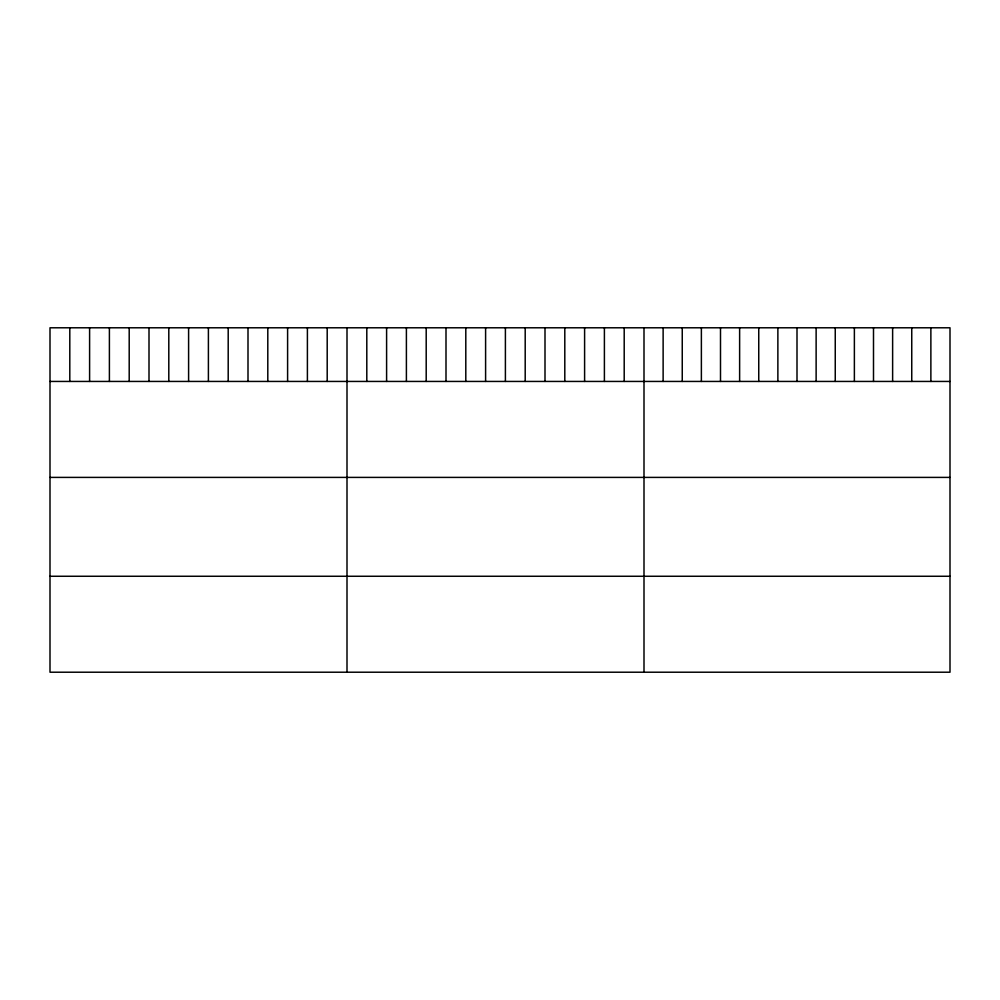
<?xml version="1.0" encoding="UTF-8"?>
<svg xmlns="http://www.w3.org/2000/svg" width="1000" height="1000" viewBox="0 0 1000 1000"><rect width="100%" height="100%" fill="white"/><g stroke="black" fill="none" stroke-linecap="round" stroke-linejoin="round"><path stroke-width="1.5" d="M950 381.438L950 672.212L50 672.212L50 327.788L950 327.788L950 381.438L50 381.438M50 477.4L950 477.4M50 576.263L950 576.263M930.875 327.788L930.875 381.438M911.75 327.788L911.75 381.438M892.625 327.788L892.625 381.438M873.5 327.788L873.5 381.438M854.375 327.788L854.375 381.438M835.25 327.788L835.25 381.438M816.125 327.788L816.125 381.438M797 327.788L797 381.438M777.875 327.788L777.875 381.438M758.75 327.788L758.75 381.438M739.625 327.788L739.625 381.438M720.5 327.788L720.5 381.438M701.375 327.788L701.375 381.438M682.25 327.788L682.25 381.438M663.125 327.788L663.125 381.438M644 327.788L644 672.212M624.2 327.788L624.2 381.438M604.4 327.788L604.4 381.438M584.6 327.788L584.6 381.438M564.8 327.788L564.8 381.438M545 327.788L545 381.438M525.2 327.788L525.2 381.438M505.4 327.788L505.4 381.438M485.6 327.788L485.6 381.438M465.8 327.788L465.8 381.438M446 327.788L446 381.438M426.2 327.788L426.2 381.438M406.4 327.788L406.4 381.438M386.6 327.788L386.6 381.438M366.8 327.788L366.8 381.438M347 327.788L347 672.212M327.2 327.788L327.2 381.438M307.4 327.788L307.4 381.438M287.6 327.788L287.6 381.438M267.8 327.788L267.8 381.438M248 327.788L248 381.438M228.2 327.788L228.2 381.438M208.4 327.788L208.4 381.438M188.6 327.788L188.6 381.438M168.8 327.788L168.8 381.438M149 327.788L149 381.438M129.2 327.788L129.2 381.438M109.4 327.788L109.4 381.438M89.6 327.788L89.6 381.438M69.8 327.788L69.8 381.438"/></g></svg>
